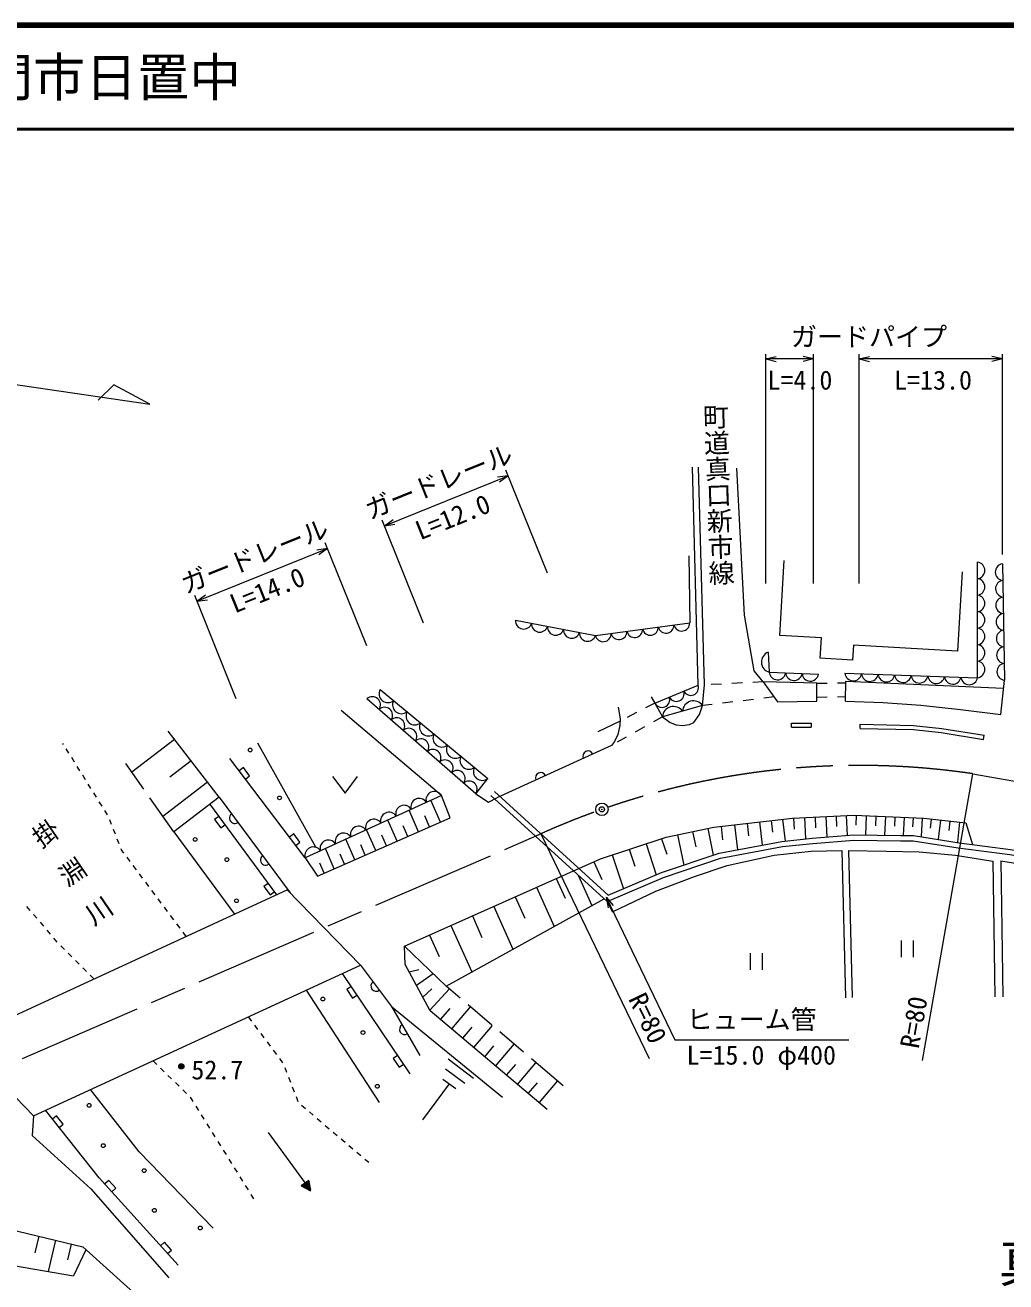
# Model space of a CAD drawing. Units: millimetres, scale not verified. Extents: x 40000 to 680000, y 20000 to 380000.
# Drawn here: x 407074 to 501324, y 259280 to 380000 of the extents above; entities that cross this region are included whole.
import ezdxf
from ezdxf.enums import TextEntityAlignment as Align

# ---------------------------------------------------------------- set-up
doc = ezdxf.new("R2010")
doc.units = ezdxf.units.MM
doc.header["$LTSCALE"] = 1000
doc.header["$PDMODE"] = 32
doc.header["$PDSIZE"] = 500
doc.linetypes.add('CHAIN', pattern=[18.5, 12, -1.5, 3.5, -1.5])
for name, color, linetype, lineweight in [('M-BGD', 7, 'Continuous', 13), ('M-BGD-HTXT', 7, 'Continuous', 13), ('M-BMK', 2, 'CHAIN', 13), ('M-BMK-SRVR', 3, 'Continuous', 13), ('M-STR-HTXT', 7, 'Continuous', 13), ('M-TTL', 2, 'Continuous', 140), ('M-TTL-LINE', 7, 'Continuous', 50), ('M-TTL-TXT', 7, 'Continuous', 13)]:
    doc.layers.add(name, color=color, linetype=linetype, lineweight=lineweight)
doc.styles.add('@ＭＳ ゴシック', font='')
doc.styles.add('ＭＳ ゴシック', font='')
doc.styles.get('@ＭＳ ゴシック').set_extended_font_data('@MS Gothic')
doc.styles.get('ＭＳ ゴシック').set_extended_font_data('MS Gothic')

msp = doc.modelspace()

# ---------------------------------------------------------------- linework, layer by layer
at = {"layer": 'M-BGD'}
for p, q in [((471751, 316612), (471194, 337538)), ((472351, 316628), (471794, 337554)), ((476215, 323307), (475454, 337445)), ((470842, 329011), (470939, 322598)), ((479611, 321359), (480024, 328564)), ((497123, 327482), (496687, 319873)), ((500991, 328256), (501178, 317091)), ((477132, 317966), (476215, 323307)), ((483592, 321131), (479611, 321359)), ((483481, 319192), (483592, 321131)), ((486678, 320447), (486596, 319013)), ((496687, 319873), (486678, 320447)), ((486596, 319013), (483481, 319192)), ((477996, 316905), (477132, 317966)), ((467595, 314880), (471751, 316612)), ((472173, 314640), (472351, 316628)), ((474001, 316709), (473002, 316660)), ((475998, 316807), (475000, 316758)), ((477996, 316905), (476997, 316856)), ((477996, 316905), (479388, 315009)), ((483144, 316784), (477996, 316905)), ((483144, 316784), (484144, 316803)), ((483152, 315058), (483144, 316784)), ((485143, 316822), (485934, 316837)), ((485906, 315074), (485936, 316994)), ((485936, 316994), (501097, 316322)), ((500833, 313790), (501178, 317091)), ((450376, 306165), (439924, 315280)), ((441196, 316189), (451555, 307647)), ((467221, 315491), (467595, 314880)), ((477068, 315227), (476075, 315108)), ((479054, 315464), (478061, 315346)), ((483150, 315437), (484150, 315464)), ((485149, 315491), (485913, 315512)), ((447084, 306012), (437447, 314163)), ((464061, 314479), (464246, 313378)), ((465819, 313960), (464931, 313500)), ((467595, 314880), (466707, 314420)), ((467595, 314880), (468322, 313571)), ((472173, 314640), (468322, 313571)), ((471882, 313768), (472173, 314640)), ((473096, 314751), (472173, 314640)), ((475082, 314989), (474089, 314870)), ((479388, 315009), (483152, 315058)), ((485906, 315074), (489541, 314928)), ((489541, 314928), (493151, 314662)), ((493151, 314662), (496956, 314250)), ((496956, 314250), (500833, 313790)), ((464244, 313144), (462116, 312116)), ((464239, 312710), (464045, 311856)), ((464246, 313378), (464239, 312710)), ((468322, 313571), (467451, 313080)), ((468322, 313571), (469063, 313025)), ((469063, 313025), (469645, 312777)), ((469645, 312777), (470258, 312734)), ((470258, 312734), (470905, 312831)), ((470905, 312831), (471346, 313025)), ((471346, 313025), (471882, 313768)), ((480715, 312558), (480716, 312958)), ((480716, 312958), (482619, 312951)), ((482619, 312951), (482617, 312551)), ((487306, 312441), (487314, 312841)), ((425722, 305827), (420827, 312183)), ((464045, 311856), (463701, 311195)), ((464839, 311605), (463968, 311113)), ((466580, 312588), (465710, 312096)), ((480715, 312558), (482617, 312551)), ((499167, 311387), (499231, 311782)), ((410754, 310912), (410706, 310989)), ((411284, 310064), (411019, 310488)), ((421437, 311391), (417331, 308229)), ((429419, 311065), (434985, 301070)), ((463435, 310813), (452409, 305785)), ((463701, 311195), (463435, 310813)), ((411814, 309216), (411549, 309640)), ((418474, 306608), (416745, 309060)), ((423018, 309338), (420965, 307757)), ((433999, 300015), (426748, 309556)), ((412344, 308368), (412079, 308792)), ((412874, 307520), (412609, 307944)), ((428044, 308677), (427646, 308375)), ((428649, 307881), (428044, 308677)), ((428251, 307579), (428649, 307881)), ((413404, 306672), (413139, 307096)), ((424599, 307285), (420319, 303989)), ((436614, 307828), (437814, 306228)), ((437814, 306228), (439014, 307828)), ((450376, 306165), (451555, 307647)), ((413934, 305824), (413669, 306248)), ((421354, 302521), (419050, 305791)), ((425722, 305827), (421354, 302521)), ((425722, 305827), (432531, 296641)), ((447084, 306012), (433999, 300015)), ((446999, 303438), (446073, 305549)), ((447915, 303840), (447084, 306012)), ((450376, 306165), (451612, 305365)), ((451612, 305365), (452409, 305785)), ((462998, 295828), (451835, 306009)), ((463098, 296414), (452172, 306378)), ((414464, 304976), (414199, 305400)), ((414994, 304128), (414729, 304552)), ((424789, 305202), (431235, 296453)), ((444888, 302512), (443977, 304589)), ((415381, 303207), (415199, 303673)), ((425679, 303994), (425276, 303698)), ((425276, 303698), (425869, 302892)), ((425869, 302892), (426272, 303189)), ((435157, 298243), (447915, 303840)), ((442812, 301601), (441916, 303644)), ((443850, 302057), (443395, 303095)), ((445944, 302975), (445481, 304031)), ((473259, 302953), (480819, 303825)), ((473957, 303033), (474107, 301735)), ((475255, 303183), (475531, 300793)), ((476450, 303321), (476588, 302126)), ((477645, 303459), (477902, 301235)), ((478757, 303587), (478885, 302475)), ((479869, 303715), (480110, 301620)), ((480819, 303825), (486755, 304103)), ((480916, 303829), (480966, 302776)), ((481970, 303879), (482066, 301827)), ((482996, 303927), (483044, 302901)), ((484022, 303975), (484114, 302005)), ((485006, 304021), (485053, 303037)), ((485991, 304068), (486081, 302160)), ((486755, 304103), (493443, 303813)), ((486945, 304095), (486904, 303141)), ((487899, 304054), (487818, 302201)), ((488825, 304013), (488785, 303087)), ((489752, 303973), (489674, 302185)), ((490646, 303934), (490607, 303040)), ((491540, 303895), (491465, 302170)), ((492403, 303858), (492366, 302995)), ((493266, 303820), (493189, 302050)), ((493443, 303813), (497466, 303380)), ((494148, 303737), (494053, 302856)), ((495029, 303642), (494830, 301800)), ((495950, 303543), (495850, 302622)), ((496871, 303444), (496664, 301520)), ((497466, 303380), (498116, 301299)), ((415744, 302276), (415562, 302742)), ((416107, 301344), (415925, 301810)), ((421354, 302521), (427203, 294597)), ((432884, 302308), (432486, 302006)), ((433489, 301512), (432884, 302308)), ((438760, 299823), (437893, 301800)), ((440769, 300705), (439888, 302714)), ((441791, 301153), (441343, 302174)), ((462354, 299924), (468679, 301995)), ((468245, 301853), (468733, 300364)), ((468679, 301995), (473259, 302953)), ((469766, 302223), (470373, 299320)), ((471217, 302526), (471521, 301075)), ((472668, 302829), (473203, 300272)), ((416322, 300793), (416289, 300878)), ((416567, 300466), (416322, 300793)), ((433091, 301209), (433489, 301512)), ((436784, 298956), (435931, 300901)), ((439765, 300264), (439324, 301269)), ((465126, 300832), (465660, 299202)), ((466756, 301365), (467732, 298387)), ((479064, 300280), (482626, 300643)), ((482626, 300643), (485558, 300716)), ((485558, 300716), (485906, 286580)), ((486201, 300732), (486550, 286596)), ((486201, 300732), (489829, 300647)), ((489829, 300647), (492992, 300575)), ((417166, 299665), (416866, 300066)), ((433999, 300015), (435157, 298243)), ((435812, 298530), (435385, 299502)), ((437772, 299390), (437338, 300378)), ((443536, 291523), (462354, 299924)), ((461726, 299643), (462497, 297918)), ((463496, 300298), (464564, 297038)), ((474532, 299286), (479064, 300280)), ((492992, 300575), (496481, 300284)), ((496481, 300284), (500079, 299702)), ((500079, 299702), (500261, 286654)), ((500841, 299713), (501022, 286664)), ((500841, 299713), (528548, 295177)), ((417765, 298865), (417465, 299265)), ((418364, 298064), (418065, 298464)), ((460236, 298347), (461541, 295423)), ((467694, 296811), (471407, 298220)), ((471407, 298220), (474532, 299286)), ((418963, 297263), (418664, 297664)), ((430424, 297554), (430021, 297257)), ((430021, 297257), (430615, 296452)), ((456232, 297191), (457914, 293421)), ((458116, 298032), (458958, 296147)), ((400847, 282468), (432256, 296923)), ((419562, 296463), (419263, 296863)), ((420162, 295662), (419862, 296062)), ((430615, 296452), (431017, 296748)), ((439300, 289692), (432256, 296923)), ((447536, 287694), (462726, 296076)), ((454173, 296272), (455092, 294213)), ((462998, 295828), (463505, 294829)), ((463505, 294829), (467694, 296811)), ((407561, 294960), (407236, 295340)), ((408212, 294201), (407887, 294581)), ((420761, 294862), (420461, 295262)), ((452114, 295352), (453952, 291235)), ((408863, 293442), (408538, 293821)), ((421360, 294061), (421060, 294461)), ((421959, 293260), (421660, 293661)), ((447997, 293514), (449990, 289049)), ((450055, 294433), (450974, 292375)), ((409514, 292683), (409188, 293062)), ((410165, 291923), (409839, 292303)), ((422558, 292460), (422259, 292860)), ((445938, 292595), (446857, 290537)), ((410869, 291214), (410516, 291568)), ((443601, 289763), (443536, 291523)), ((447536, 287694), (443536, 291523)), ((491249, 292062), (491249, 290462)), ((492449, 290462), (492449, 292062)), ((411575, 290505), (411222, 290859)), ((412280, 289796), (411927, 290151)), ((445996, 285326), (443601, 289763)), ((476751, 290843), (476751, 289243)), ((477951, 289243), (477951, 290843)), ((407891, 275238), (439300, 289692)), ((412986, 289088), (412633, 289442)), ((413692, 288379), (413339, 288734)), ((437554, 288888), (444053, 279253)), ((443975, 289069), (444914, 289301)), ((444674, 287774), (446281, 288896)), ((438393, 287645), (437978, 287365)), ((437978, 287365), (438537, 286536)), ((445288, 286637), (446174, 287435)), ((445963, 285388), (447844, 287431)), ((448883, 286543), (447536, 287694)), ((434084, 287291), (441099, 276524)), ((438537, 286536), (438952, 286816)), ((442284, 285738), (452949, 277033)), ((457227, 275840), (445996, 285326)), ((447006, 284473), (447905, 285537)), ((448070, 283574), (449868, 285702)), ((451924, 283945), (449643, 285894)), ((428518, 284730), (428818, 284330)), ((429118, 283930), (429418, 283530)), ((449128, 282681), (450022, 283739)), ((450186, 281787), (451973, 283903)), ((429718, 283130), (430018, 282730)), ((454965, 281347), (452684, 283295)), ((407891, 275238), (400847, 282468)), ((430318, 282330), (430618, 281930)), ((430918, 281530), (431218, 281130)), ((451238, 280898), (452127, 281950)), ((452290, 280010), (454067, 282114)), ((419373, 280521), (419729, 280171)), ((431518, 280730), (431818, 280330)), ((442866, 281012), (442452, 280733)), ((442452, 280733), (443011, 279904)), ((443011, 279904), (443425, 280183)), ((447715, 280703), (450178, 278858)), ((453336, 279126), (454220, 280172)), ((454383, 278242), (456150, 280335)), ((458767, 278099), (455726, 280697)), ((420086, 279820), (420442, 279470)), ((420798, 279119), (421155, 278768)), ((432022, 279877), (432203, 279411)), ((432384, 278944), (432565, 278478)), ((447472, 279743), (449325, 278354)), ((418019, 271756), (413354, 277752)), ((421511, 278418), (421868, 278067)), ((422224, 277717), (422581, 277366)), ((432746, 278012), (432927, 277546)), ((447839, 278302), (445256, 274854)), ((447223, 278764), (448455, 277841)), ((455423, 277364), (456302, 278404)), ((456463, 276485), (458221, 278566)), ((422937, 277015), (422943, 277010)), ((422943, 277010), (423203, 276592)), ((433108, 277080), (433289, 276614)), ((423468, 276168), (423732, 275744)), ((423997, 275319), (424261, 274895)), ((433625, 276259), (434006, 275935)), ((434387, 275611), (434768, 275287)), ((407891, 275238), (407761, 273352)), ((410102, 275218), (409711, 274906)), ((410726, 274437), (410102, 275218)), ((410335, 274124), (410726, 274437)), ((424526, 274471), (424791, 274046)), ((435149, 274964), (435530, 274640)), ((435912, 274316), (436293, 273993)), ((407761, 273352), (413376, 268233)), ((425055, 273622), (425320, 273198)), ((430444, 273617), (433975, 268766)), ((436674, 273669), (437055, 273345)), ((437436, 273021), (437817, 272698)), ((425143, 264450), (418019, 271756)), ((425584, 272774), (425849, 272349)), ((426113, 271925), (426378, 271501)), ((438198, 272374), (438579, 272050)), ((438960, 271727), (439341, 271403)), ((426642, 271076), (426907, 270652)), ((439722, 271079), (440090, 270767)), ((427171, 270228), (427436, 269804)), ((427700, 269379), (427965, 268955)), ((413376, 268233), (420900, 259656)), ((415113, 269021), (414742, 268687)), ((415782, 268278), (415113, 269021)), ((415411, 267944), (415782, 268278)), ((428230, 268531), (428494, 268106)), ((434339, 269031), (433611, 268501)), ((433611, 268501), (434505, 268038)), ((433636, 268519), (433671, 268470)), ((433660, 268536), (433730, 268439)), ((433684, 268554), (433790, 268409)), ((433708, 268572), (433850, 268378)), ((433733, 268589), (433909, 268347)), ((433757, 268607), (433969, 268316)), ((433781, 268625), (434028, 268285)), ((433799, 269009), (433975, 268766)), ((433805, 268642), (434088, 268254)), ((433830, 268660), (434147, 268224)), ((433854, 268678), (434207, 268193)), ((433878, 268695), (434267, 268162)), ((433902, 268713), (434326, 268131)), ((433927, 268731), (434386, 268100)), ((433951, 268748), (434445, 268069)), ((433975, 268766), (434505, 268038)), ((433999, 268784), (434494, 268105)), ((434024, 268801), (434483, 268171)), ((434048, 268819), (434472, 268237)), ((434072, 268837), (434461, 268303)), ((434096, 268854), (434450, 268369)), ((434121, 268872), (434438, 268435)), ((434145, 268890), (434427, 268502)), ((434169, 268907), (434416, 268568)), ((434193, 268925), (434405, 268634)), ((434218, 268943), (434394, 268700)), ((434242, 268960), (434383, 268766)), ((434266, 268978), (434372, 268832)), ((434290, 268996), (434361, 268899)), ((434315, 269013), (434350, 268965)), ((434505, 268038), (434339, 269031)), ((428759, 267682), (429023, 267258)), ((405580, 264352), (412616, 262638)), ((408390, 263667), (407997, 262054)), ((410004, 263274), (409273, 260276)), ((411503, 262909), (411137, 261410)), ((412911, 262372), (411738, 259858)), ((412616, 262638), (418795, 257089)), ((420467, 263078), (420096, 262743)), ((421137, 262335), (420467, 263078)), ((420765, 262000), (421137, 262335)), ((405026, 260997), (411738, 259858))]:
    msp.add_line(p, q, dxfattribs=at)
for points in [[(485858, 317737), (498604, 317318), (498604, 328413)], [(454208, 322828), (461877, 321374), (470939, 322598)], [(478468, 319763), (478589, 317848), (483314, 317654)], [(487314, 312841), (492457, 312732), (495174, 312438), (499231, 311782)], [(487306, 312441), (492431, 312332), (495120, 312042), (499167, 311387)], [(463098, 296414), (468235, 298601), (473784, 300467), (479783, 301586), (482711, 301895), (486709, 302210), (491192, 302161), (492458, 302161), (496820, 301467), (501762, 300827), (560390, 291359)], [(462998, 295828), (468413, 298134), (473910, 299982), (479856, 301091), (482757, 301397), (486726, 301710), (491190, 301661), (492419, 301661), (496748, 300972), (501690, 300332), (560292, 290868)], [(439300, 289692), (442284, 285738), (444998, 281013)], [(421769, 260885), (414203, 269285), (409028, 275761)]]:
    msp.add_lwpolyline(points, dxfattribs=at)
for centre, radius in [((428708, 310370), 180), ((431518, 305767), 180), ((423414, 301778), 180), ((426467, 299840), 180), ((427388, 295890), 180), ((435687, 286450), 180), ((439540, 283228), 180), ((422083, 279986), 150), ((422083, 279986), 120), ((422083, 279986), 90), ((422083, 279986), 60), ((422083, 279986), 30), ((422083, 279986), 20), ((440921, 278066), 180), ((413222, 276236), 180), ((414585, 272365), 180), ((418510, 269966), 180), ((419492, 266150), 180), ((423908, 264459), 180)]:
    msp.add_circle(centre, radius, dxfattribs=at)
for centre, radius, start, end in [((498506, 327621), 799, 277.09392, 82.90608), ((501109, 327460), 804, 98.41437, 263.50257), ((498506, 326036), 799, 277.09392, 82.90608), ((501135, 325865), 804, 98.41437, 263.50257), ((498506, 324451), 799, 277.09392, 82.90608), ((501162, 324270), 804, 98.41437, 263.50257), ((498506, 322866), 799, 277.09392, 82.90608), ((454990, 322766), 785, 175.49583, 343.03542), ((456524, 322475), 785, 175.49583, 343.03542), ((468665, 322356), 765, 192.55103, 2.82887), ((470175, 322560), 765, 192.55103, 2.82887), ((501189, 322675), 804, 98.41437, 263.50257), ((458058, 322185), 785, 175.49583, 343.03542), ((459592, 321894), 785, 175.49583, 343.03542), ((461126, 321603), 785, 175.49583, 343.03542), ((462623, 321540), 765, 192.55103, 2.82887), ((464134, 321744), 765, 192.55103, 2.82887), ((465644, 321948), 765, 192.55103, 2.82887), ((467155, 322152), 765, 192.55103, 2.82887), ((498506, 321280), 799, 277.09392, 82.90608), ((501215, 321080), 804, 98.41437, 263.50257), ((498506, 319695), 799, 277.09392, 82.90608), ((501242, 319485), 804, 98.41437, 263.50257), ((478835, 318825), 1007, 111.37075, 255.87222), ((498506, 318110), 799, 277.09392, 82.90608), ((479381, 317910), 794, 184.43249, 350.86895), ((480956, 317845), 794, 184.43249, 350.86895), ((482531, 317780), 794, 184.43249, 350.86895), ((486658, 317815), 804, 185.53773, 350.69581), ((488251, 317762), 804, 185.53773, 350.69581), ((489844, 317710), 804, 185.53773, 350.69581), ((491438, 317657), 804, 185.53773, 350.69581), ((493031, 317605), 804, 185.53773, 350.69581), ((501269, 317890), 804, 98.41437, 263.50257), ((471038, 316372), 752, 206.6132, 18.64833), ((494624, 317553), 804, 185.53773, 350.69581), ((496218, 317500), 804, 185.53773, 350.69581), ((497811, 317448), 804, 185.53773, 350.69581), ((440456, 314718), 774, 324.39375, 133.42275), ((441941, 315773), 853, 150.82326, 310.16139), ((443236, 314705), 853, 150.82326, 310.16139), ((468268, 315217), 752, 206.6132, 18.64833), ((469653, 315794), 752, 206.6132, 18.64833), ((471307, 314023), 1063, 35.48108, 175.55072), ((441617, 313705), 774, 324.39375, 133.42275), ((444530, 313638), 853, 150.82326, 310.16139), ((469382, 313489), 1063, 35.48108, 175.55072), ((442778, 312693), 774, 324.39375, 133.42275), ((445825, 312570), 853, 150.82326, 310.16139), ((443940, 311680), 774, 324.39375, 133.42275), ((447120, 311502), 853, 150.82326, 310.16139), ((445101, 310667), 774, 324.39375, 133.42275), ((446262, 309654), 774, 324.39375, 133.42275), ((448415, 310435), 853, 150.82326, 310.16139), ((461160, 309775), 500, 24.51243, 204.51243), ((447424, 308642), 774, 324.39375, 133.42275), ((449710, 309367), 853, 150.82326, 310.16139), ((448585, 307629), 774, 324.39375, 133.42275), ((451005, 308299), 853, 150.82326, 310.16139), ((456611, 307701), 500, 24.51243, 204.51243), ((449746, 306616), 774, 324.39375, 133.42275), ((444947, 304916), 807, 32.22704, 197.02009), ((446401, 305582), 807, 32.22704, 197.02009), ((427210, 303819), 500, 126.54622, 306.54622), ((442040, 303583), 807, 32.22704, 197.02009), ((443494, 304250), 807, 32.22704, 197.02009), ((439132, 302250), 807, 32.22704, 197.02009), ((440586, 302917), 807, 32.22704, 197.02009), ((437678, 301584), 807, 32.22704, 197.02009), ((434770, 300251), 807, 32.22704, 197.02009), ((436224, 300918), 807, 32.22704, 197.02009), ((430188, 299802), 500, 126.54622, 306.54622), ((440806, 287696), 500, 127.0389, 307.0389), ((443552, 283530), 500, 119.87129, 299.87129)]:
    msp.add_arc(centre, radius, start, end, dxfattribs=at)
msp.add_point((422083, 279986), dxfattribs=at)
at = {"layer": 'M-BMK'}
for p, q in [((498153, 308088), (561525, 297068)), ((389852, 273401), (456255, 302150))]:
    msp.add_line(p, q, dxfattribs=at)
msp.add_arc((487255, 234196), 74691, 81.60953, 114.52232, dxfattribs=at)
at = {"layer": 'M-BMK-SRVR'}
for p, q in [((389393, 347953), (419072, 343575)), ((415605, 345456), (414077, 343978)), ((419072, 343575), (415605, 345456))]:
    msp.add_line(p, q, dxfattribs=at)
msp.add_circle((462503, 304667), 600, dxfattribs=at)
msp.add_point((462503, 304667), dxfattribs=at)
at = {"layer": 'M-STR-HTXT'}
for p, q in [((478254, 326378), (478254, 348403)), ((478254, 347933), (479254, 348183)), ((482834, 347933), (478254, 347933)), ((478254, 347933), (479254, 347683)), ((482834, 347933), (481834, 348183)), ((482834, 347933), (481834, 347683)), ((482834, 326378), (482834, 348403)), ((487219, 326378), (487219, 348403)), ((487219, 347933), (488219, 348183)), ((500989, 347933), (487219, 347933)), ((487219, 347933), (488219, 347683)), ((500989, 347933), (499989, 348183)), ((500989, 347933), (499989, 347683)), ((500989, 329155), (500989, 348403)), ((457265, 327360), (453273, 337259)), ((441597, 331919), (453492, 336716)), ((453492, 336716), (452472, 336573)), ((453492, 336716), (452659, 336110)), ((445369, 322563), (441378, 332462)), ((441597, 331919), (442431, 332524)), ((441597, 331919), (442618, 332061)), ((423588, 324657), (436137, 329717)), ((436137, 329717), (435116, 329575)), ((436137, 329717), (435303, 329111)), ((439910, 320362), (435918, 330260)), ((427361, 315301), (423369, 325200)), ((423588, 324657), (424422, 325263)), ((423588, 324657), (424609, 324799)), ((493310, 280532), (498153, 308088)), ((456625, 302317), (467036, 280734)), ((462909, 296232), (469521, 282525)), ((462909, 296232), (463118, 295222)), ((462909, 296232), (463569, 295440)), ((469521, 282525), (486239, 282525))]:
    msp.add_line(p, q, dxfattribs=at)
at = {"layer": 'M-TTL'}
msp.add_line((680000, 380000), (40000, 380000), dxfattribs=at)
at = {"layer": 'M-TTL-LINE'}
msp.add_line((40000, 370000), (680000, 370000), dxfattribs=at)

# ---------------------------------------------------------------- texts
at = {"layer": 'M-BGD', "style": '@ＭＳ ゴシック'}
msp.add_text('町道真口新市線', height=1833, rotation=272.076, dxfattribs=at).set_placement((473699, 334884), align=Align.MIDDLE_CENTER)
at = {"layer": 'M-BGD', "style": 'ＭＳ ゴシック'}
msp.add_text('52.7', height=1833, dxfattribs=at).set_placement((425548, 279646), align=Align.MIDDLE_CENTER)
at = {"layer": 'M-BGD', "insert": (412052, 297765), "char_height": 1833, "attachment_point": 5, "rotation": 304.38, "style": '@ＭＳ ゴシック'}
msp.add_mtext('\\T1.8;掛淵川', dxfattribs=at)
at = {"layer": 'M-BGD-HTXT', "insert": (508380, 260908), "char_height": 3666, "attachment_point": 5, "style": 'ＭＳ ゴシック'}
msp.add_mtext('\\T1.24;真\\~口', dxfattribs=at)
at = {"layer": 'M-STR-HTXT', "style": 'ＭＳ ゴシック'}
for s, p in [('ガードパイプ', (488174, 348605)), ('L=4.0', (481535, 344436)), ('L=13.0', (494325, 344436))]:
    msp.add_text(s, height=1833, dxfattribs=at).set_placement(p, align=Align.BOTTOM_CENTER)
for s, rotation, p in [('ガードレール', 21.961, (447358, 334781)), ('L=12.0', 21.961, (448719, 331392)), ('ガードレール', 21.961, (429676, 327651)), ('L=14.0', 21.961, (430897, 324368)), ('R=80', 295.752, (465598, 283983)), ('R=80', 80.031, (493914, 283969))]:
    msp.add_text(s, height=1833, rotation=rotation, dxfattribs=at).set_placement(p, align=Align.BOTTOM_CENTER)
for s, p in [('ヒューム管', (470635, 283025)), ('L=15.0 φ400', (470635, 279596))]:
    msp.add_text(s, height=1833, dxfattribs=at).set_placement(p, align=Align.BOTTOM_LEFT)
at = {"layer": 'M-TTL-TXT', "style": 'ＭＳ ゴシック'}
msp.add_text('地 名      長門市日置中', height=3666, dxfattribs=at).set_placement((370380, 375000), align=Align.MIDDLE_LEFT)

doc.saveas('drawing.dxf')
